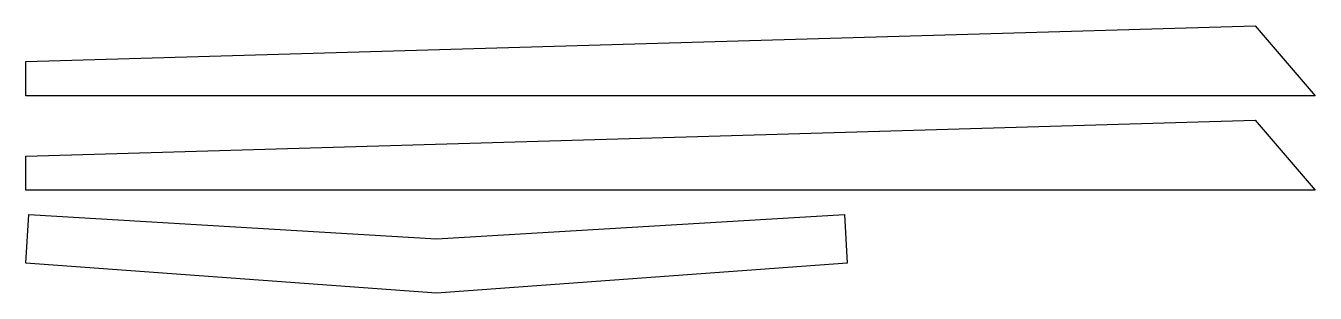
# Model space of a CAD drawing. Header units: millimetres. Extents: x 0 to 526, y 0 to 109.
import ezdxf

# ---------------------------------------------------------------- set-up
doc = ezdxf.new("R2010")
doc.units = ezdxf.units.MM
doc.layers.add('CORTE', color=1, linetype='CONTINUOUS')

msp = doc.modelspace()

# ---------------------------------------------------------------- linework, layer by layer
at = {"layer": 'CORTE'}
for points in [[(501.27, 109.17), (525.71, 80.63), (0, 80.63), (0, 94.53)], [(501.27, 70.63), (525.71, 42.09), (0, 42.09), (0, 55.99)], [(1.2, 32.09), (167.48, 22.16), (333.75, 32.09), (334.95, 12.34), (167.48, 0), (0, 12.34)]]:
    msp.add_lwpolyline(points, close=True, dxfattribs=at)

doc.saveas('drawing.dxf')
